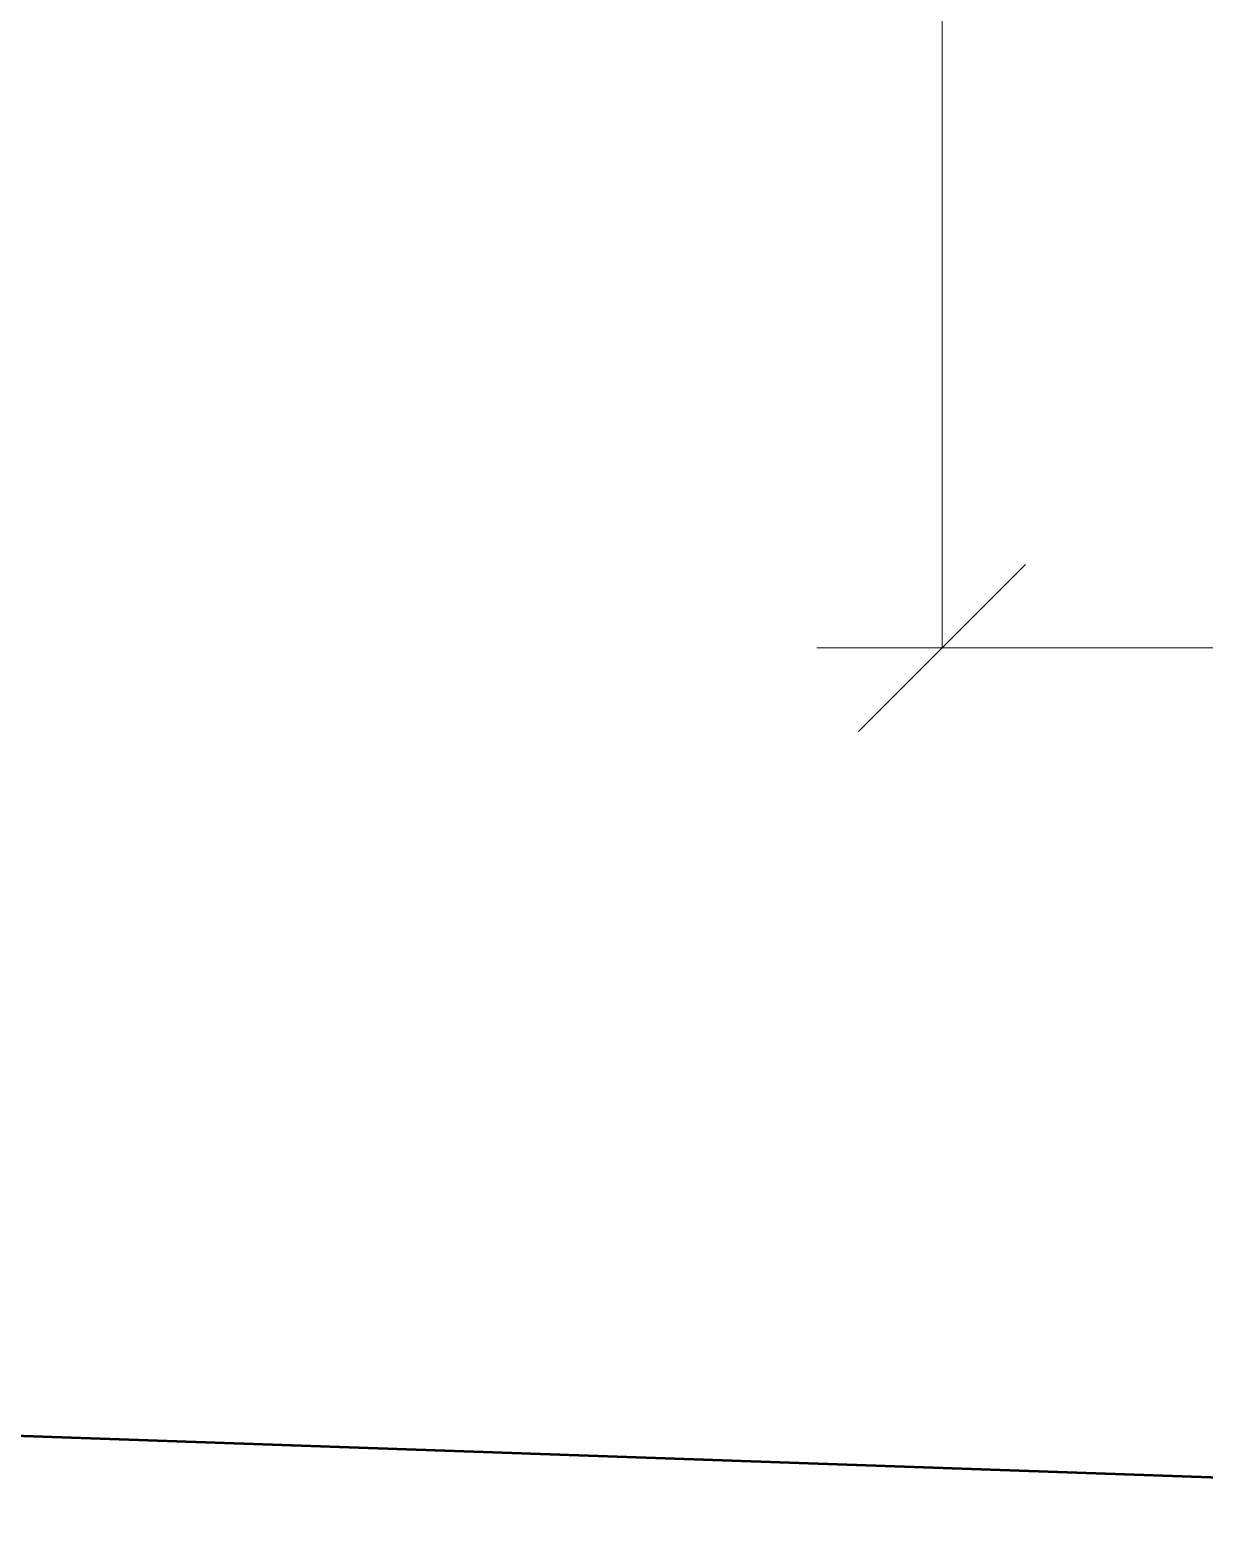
# Model space of a CAD drawing. Header units: metres. Extents: x 10 to 831, y 10 to 584.
# Drawn here: x 48.28 to 62.34, y 289.52 to 307.4 of the extents above; entities that cross this region are included whole.
import ezdxf

# ---------------------------------------------------------------- set-up
doc = ezdxf.new("R2010")
doc.units = ezdxf.units.M
for name, color, linetype, lineweight in [('CUT', 7, 'Continuous', 50), ('DIM', 1, 'Continuous', 13), ('VIS', 8, 'Continuous', 13)]:
    doc.layers.add(name, color=color, linetype=linetype, lineweight=lineweight)

msp = doc.modelspace()

# ---------------------------------------------------------------- linework, layer by layer
at = {"layer": 'CUT'}
msp.add_line((78, 289.52), (30, 291.2), dxfattribs=at)
at = {"layer": 'DIM'}
for p, q in [((59.2, 300), (59.2, 372.8)), ((58.2, 299), (60.2, 301)), ((73.2, 300), (57.7, 300))]:
    msp.add_line(p, q, dxfattribs=at)
at = {"layer": 'VIS'}
for p, q in [((30, 291.2), (78, 289.52)), ((53.2, 290.388), (32.6, 291.1092)), ((34.4, 291.046), (55, 290.3248)), ((35.6, 291.004), (53.4, 290.3808)), ((35.6, 291.004), (53, 290.3948)), ((42.8632, 290.7496), (60.6752, 290.1264)), ((46.1636, 290.6344), (51.4724, 290.4484)), ((47.6688, 290.5816), (50.2708, 290.4904)), ((47.7576, 290.5784), (48.984, 290.5356)), ((47.7916, 290.5772), (49.1552, 290.5296)), ((47.8892, 290.574), (48.4308, 290.5548)), ((47.976, 290.5708), (48.4516, 290.5544)), ((48.1308, 290.5656), (48.3272, 290.5584)), ((48.1604, 290.5644), (48.74, 290.544)), ((48.2784, 290.5604), (48.4396, 290.5548)), ((48.2952, 290.5596), (49.0828, 290.532)), ((48.3152, 290.5588), (48.5016, 290.5524)), ((59.9296, 290.1524), (48.334, 290.5584)), ((48.3904, 290.5564), (48.8588, 290.54)), ((48.4136, 290.5556), (48.872, 290.5396)), ((48.4204, 290.5552), (48.6204, 290.5484)), ((48.4224, 290.5552), (48.6228, 290.5484)), ((48.4512, 290.5544), (49.0044, 290.5348)), ((48.52, 290.5516), (49.0144, 290.5344)), ((48.5268, 290.5516), (48.694, 290.5456)), ((48.5428, 290.5508), (49.1156, 290.5308)), ((48.546, 290.5508), (48.7164, 290.5448)), ((48.5628, 290.5504), (48.7616, 290.5432)), ((48.5812, 290.5496), (48.7684, 290.5432)), ((48.608, 290.5488), (48.7772, 290.5428)), ((48.6252, 290.548), (48.8248, 290.5412)), ((48.632, 290.548), (48.8308, 290.5408)), ((48.6652, 290.5468), (48.8624, 290.54)), ((48.6812, 290.546), (49.264, 290.5256)), ((48.7416, 290.544), (49.8284, 290.506)), ((48.7472, 290.544), (49.3472, 290.5228)), ((48.7688, 290.5432), (51.2884, 290.4548)), ((48.7732, 290.5428), (48.9732, 290.536)), ((48.7784, 290.5428), (48.9784, 290.5356)), ((48.7972, 290.542), (50.7948, 290.472)), ((48.8056, 290.542), (49.6752, 290.5112)), ((48.826, 290.5412), (49.0024, 290.5348)), ((48.844, 290.5404), (49.044, 290.5336)), ((48.8456, 290.5404), (49.0172, 290.5344)), ((48.8788, 290.5392), (49.4796, 290.5184)), ((48.9004, 290.5384), (49.0992, 290.5316)), ((48.9156, 290.538), (49.112, 290.5312)), ((48.9228, 290.5376), (49.084, 290.532)), ((48.9728, 290.536), (49.5148, 290.5168)), ((48.9976, 290.5352), (49.1764, 290.5288)), ((49.0516, 290.5332), (49.6508, 290.5124)), ((49.056, 290.5332), (49.65, 290.5124)), ((49.0716, 290.5324), (49.2704, 290.5256)), ((49.244, 290.5264), (49.4028, 290.5208)), ((49.2732, 290.5256), (50.274, 290.4904)), ((49.2856, 290.5252), (49.4552, 290.5192)), ((49.3092, 290.524), (50.2864, 290.49)), ((49.32, 290.5236), (49.8996, 290.5036)), ((49.3276, 290.5236), (49.796, 290.5072)), ((49.3304, 290.5236), (49.7888, 290.5072)), ((49.3308, 290.5236), (49.5184, 290.5168)), ((49.3576, 290.5224), (49.5564, 290.5156)), ((49.384, 290.5216), (49.9828, 290.5008)), ((49.4356, 290.5196), (50.0048, 290.5)), ((49.5164, 290.5168), (49.7076, 290.5104)), ((49.5464, 290.516), (50.146, 290.4948)), ((49.5556, 290.5156), (50.3432, 290.488)), ((49.5672, 290.5152), (49.7284, 290.5096)), ((49.5732, 290.5148), (49.7728, 290.508)), ((49.6208, 290.5132), (49.8208, 290.5064)), ((49.6228, 290.5132), (49.8228, 290.506)), ((49.7124, 290.51), (49.8912, 290.504)), ((49.7828, 290.5076), (49.9824, 290.5008)), ((49.8048, 290.5068), (49.9912, 290.5004)), ((49.838, 290.5056), (50.3324, 290.4884)), ((49.8492, 290.5052), (50.0464, 290.4984)), ((49.8628, 290.5048), (50.03, 290.4988)), ((49.8784, 290.5044), (50.354, 290.4876)), ((49.8848, 290.504), (50.0616, 290.498)), ((49.926, 290.5024), (50.4792, 290.4832)), ((49.978, 290.5008), (50.178, 290.4936)), ((50.0124, 290.4996), (50.2084, 290.4928)), ((50.0444, 290.4984), (50.2444, 290.4916)), ((50.0564, 290.498), (50.5984, 290.4792)), ((50.0704, 290.4976), (50.6436, 290.4776)), ((50.092, 290.4968), (50.688, 290.476)), ((50.1004, 290.4964), (50.3008, 290.4896)), ((50.2476, 290.4912), (50.706, 290.4752)), ((50.2508, 290.4912), (50.4216, 290.4852)), ((50.2944, 290.4896), (50.4496, 290.4844)), ((50.302, 290.4896), (50.4716, 290.4836)), ((50.3464, 290.488), (50.946, 290.4668)), ((50.4552, 290.484), (50.6428, 290.4776)), ((50.4792, 290.4832), (51.0588, 290.4628)), ((50.5204, 290.4816), (51.0872, 290.462)), ((50.534, 290.4812), (50.6952, 290.4756)), ((50.5448, 290.4808), (51.4148, 290.4504)), ((50.55, 290.4808), (50.7488, 290.4736)), ((50.562, 290.4804), (50.7336, 290.4744)), ((50.5768, 290.48), (50.7328, 290.4744)), ((50.5948, 290.4792), (50.7744, 290.4728)), ((50.6204, 290.4784), (50.8192, 290.4712)), ((50.6216, 290.4784), (50.8212, 290.4712)), ((50.6384, 290.4776), (50.8356, 290.4708)), ((50.6644, 290.4768), (50.856, 290.47)), ((50.7236, 290.4748), (51.7228, 290.4396)), ((50.7728, 290.4728), (50.9728, 290.466)), ((50.7848, 290.4724), (50.9636, 290.4664)), ((50.8148, 290.4716), (52.1824, 290.4236)), ((50.8208, 290.4712), (51.0212, 290.4644)), ((50.8232, 290.4712), (51.0232, 290.464)), ((50.8296, 290.4708), (51.3052, 290.4544)), ((50.8784, 290.4692), (51.0748, 290.4624)), ((50.9012, 290.4684), (51.1016, 290.4616)), ((50.9084, 290.4684), (52.272, 290.4204)), ((50.9152, 290.468), (51.0704, 290.4624)), ((50.9328, 290.4672), (51.1036, 290.4612)), ((50.944, 290.4668), (51.1204, 290.4608)), ((50.9864, 290.4656), (52.3836, 290.4164)), ((51.0124, 290.4644), (51.5952, 290.444)), ((51.0484, 290.4632), (51.6476, 290.4424)), ((51.0612, 290.4628), (51.26, 290.456)), ((51.1308, 290.4604), (51.6032, 290.444)), ((51.134, 290.4604), (52.9328, 290.3972)), ((51.14, 290.46), (51.682, 290.4412)), ((51.156, 290.4596), (51.6504, 290.4424)), ((51.1644, 290.4592), (52.5396, 290.4112)), ((51.178, 290.4588), (51.378, 290.4516)), ((51.1784, 290.4588), (51.3396, 290.4532)), ((51.1988, 290.458), (51.366, 290.452)), ((51.2016, 290.458), (51.9824, 290.4308)), ((51.2808, 290.4552), (51.8812, 290.434)), ((51.2944, 290.4548), (51.4808, 290.448)), ((51.3132, 290.454), (51.4928, 290.4476)), ((51.3448, 290.4528), (51.5436, 290.446)), ((51.4012, 290.4508), (51.954, 290.4316)), ((51.4332, 290.45), (52.4236, 290.4152)), ((51.5364, 290.4464), (52.002, 290.43)), ((51.5452, 290.446), (52.1448, 290.4248)), ((51.58, 290.4448), (51.7672, 290.438)), ((51.5984, 290.444), (52.1712, 290.424)), ((51.6148, 290.4436), (51.7856, 290.4376)), ((51.6636, 290.4416), (51.8596, 290.4348)), ((51.6808, 290.4412), (51.8796, 290.4344)), ((51.702, 290.4404), (51.9024, 290.4336)), ((51.7784, 290.4376), (51.978, 290.4308)), ((51.7788, 290.4376), (52.3776, 290.4168)), ((51.7808, 290.4376), (52.2564, 290.4212)), ((51.8136, 290.4364), (52.0124, 290.4296)), ((51.8224, 290.4364), (52.0196, 290.4292)), ((51.8228, 290.436), (51.984, 290.4304)), ((51.8568, 290.4352), (52.0356, 290.4288)), ((51.9276, 290.4324), (52.3824, 290.4168)), ((51.962, 290.4312), (53.5388, 290.376)), ((51.9732, 290.4308), (52.1692, 290.424)), ((51.9964, 290.43), (52.166, 290.424)), ((52.0028, 290.43), (52.1792, 290.4236)), ((52.0212, 290.4292), (52.2212, 290.4224)), ((52.0236, 290.4292), (52.2236, 290.422)), ((52.0252, 290.4292), (52.2184, 290.4224)), ((52.032, 290.4288), (52.2116, 290.4224)), ((52.092, 290.4268), (52.6612, 290.4068)), ((52.1956, 290.4232), (52.3868, 290.4164)), ((52.2236, 290.422), (52.7656, 290.4032)), ((52.278, 290.4204), (52.4496, 290.4144)), ((52.3456, 290.418), (52.9452, 290.3968)), ((52.3776, 290.4168), (52.5776, 290.4096)), ((52.3908, 290.4164), (52.8636, 290.3996)), ((52.4116, 290.4156), (52.598, 290.4092)), ((52.4508, 290.4144), (52.6072, 290.4088)), ((52.468, 290.4136), (52.6232, 290.408)), ((52.474, 290.4136), (52.6388, 290.4076)), ((52.5028, 290.4124), (52.7032, 290.4052)), ((52.5348, 290.4112), (52.702, 290.4056)), ((52.6088, 290.4088), (52.808, 290.4016)), ((52.6116, 290.4084), (52.8092, 290.4016)), ((52.618, 290.4084), (52.8176, 290.4012)), ((52.6324, 290.408), (53.502, 290.3776)), ((52.6524, 290.4072), (52.8516, 290.4)), ((52.7044, 290.4052), (52.8916, 290.3988)), ((52.732, 290.4044), (53.2076, 290.3876)), ((52.7504, 290.4036), (52.93, 290.3976)), ((52.772, 290.4028), (52.972, 290.396)), ((52.7896, 290.4024), (52.9508, 290.3968)), ((52.8376, 290.4008), (53.2924, 290.3848)), ((52.8724, 290.3996), (53.0712, 290.3924)), ((52.876, 290.3992), (53.4292, 290.38)), ((53.0132, 290.3944), (53.1824, 290.3888)), ((53.0616, 290.3928), (53.238, 290.3868)), ((53.0888, 290.392), (53.244, 290.3864)), ((53.126, 290.3904), (53.6992, 290.3704)), ((53.1844, 290.3884), (53.764, 290.3684)), ((53.2216, 290.3872), (53.4216, 290.3804)), ((53.2236, 290.3872), (53.4236, 290.38)), ((53.3036, 290.3844), (53.504, 290.3772)), ((53.3036, 290.3844), (53.4564, 290.3792)), ((53.3072, 290.3844), (53.8492, 290.3652)), ((53.32, 290.384), (53.4904, 290.378)), ((53.332, 290.3832), (53.5308, 290.3764)), ((53.3432, 290.3828), (53.926, 290.3624)), ((53.344, 290.3828), (53.5352, 290.3764)), ((53.388, 290.3816), (53.8564, 290.3652)), ((53.434, 290.38), (53.5952, 290.374)), ((53.4448, 290.3796), (53.6448, 290.3724)), ((53.4688, 290.3784), (53.6484, 290.3724)), ((53.5436, 290.376), (54.4884, 290.3428)), ((53.544, 290.376), (53.744, 290.3688)), ((53.6, 290.374), (53.8, 290.3668)), ((53.61, 290.3736), (54.5872, 290.3396)), ((53.626, 290.3732), (53.8224, 290.3664)), ((53.644, 290.3724), (53.8224, 290.3664)), ((53.6512, 290.3724), (54.4388, 290.3448)), ((53.6764, 290.3712), (54.6772, 290.3364)), ((53.6828, 290.3712), (53.8828, 290.364)), ((53.6832, 290.3712), (54.1588, 290.3544)), ((53.6908, 290.3708), (53.86, 290.3648)), ((53.71, 290.37), (54.1756, 290.354)), ((53.7476, 290.3688), (54.2028, 290.3528)), ((53.774, 290.368), (54.3728, 290.3468)), ((53.792, 290.3672), (53.9568, 290.3616)), ((53.7956, 290.3672), (53.9928, 290.3604)), ((54, 290.36), (53.8, 290.3668)), ((53.802, 290.3668), (54.0008, 290.36)), ((53.8288, 290.366), (54.0164, 290.3596)), ((53.8708, 290.3644), (54.038, 290.3588)), ((53.9012, 290.3636), (54.0876, 290.3568)), ((53.9344, 290.3624), (54.1304, 290.3556)), ((53.994, 290.3604), (54.1656, 290.3544)), ((54, 290.36), (54.2, 290.3528)), ((54.002, 290.36), (54.1724, 290.354)), ((54.024, 290.3592), (54.624, 290.338)), ((54.0252, 290.3592), (54.9992, 290.3252)), ((54.064, 290.3576), (54.66, 290.3368)), ((54.0784, 290.3572), (54.2396, 290.3516)), ((54.1044, 290.3564), (54.3048, 290.3492)), ((54.1204, 290.3556), (54.2968, 290.3496)), ((54.1268, 290.3556), (54.3256, 290.3488)), ((54.144, 290.3548), (56.6636, 290.2668)), ((54.1736, 290.354), (54.3732, 290.3468)), ((54.1876, 290.3536), (54.3672, 290.3472)), ((54.2068, 290.3528), (55.1972, 290.318)), ((54.2208, 290.3524), (54.6792, 290.3364)), ((54.3252, 290.3488), (54.4812, 290.3432)), ((54.3436, 290.348), (54.9236, 290.3276)), ((54.3444, 290.348), (54.5444, 290.3408)), ((54.3508, 290.3476), (54.904, 290.3284)), ((54.372, 290.3468), (55.5896, 290.3044)), ((54.3912, 290.3464), (54.9328, 290.3272)), ((54.4, 290.346), (54.6, 290.3388)), ((54.4112, 290.3456), (54.6072, 290.3388)), ((54.4464, 290.3444), (54.6464, 290.3372)), ((54.5784, 290.3396), (55.1408, 290.32)), ((54.5848, 290.3396), (54.7824, 290.3328)), ((54.5976, 290.3392), (54.7964, 290.332)), ((54.8, 290.332), (54.6, 290.3388)), ((54.6144, 290.3384), (54.814, 290.3316)), ((54.6344, 290.338), (55.11, 290.3212)), ((54.6412, 290.3376), (54.7968, 290.332)), ((54.642, 290.3376), (54.8408, 290.3304)), ((54.654, 290.3372), (55.6088, 290.3036)), ((54.6576, 290.3368), (57.236, 290.2468)), ((54.684, 290.336), (54.8544, 290.33)), ((54.7072, 290.3352), (54.8768, 290.3292)), ((54.716, 290.3348), (54.8948, 290.3288)), ((54.7488, 290.3336), (55.318, 290.314)), ((54.7716, 290.3328), (54.9716, 290.326)), ((54.7804, 290.3328), (55.2748, 290.3152)), ((54.8, 290.332), (55, 290.3248)), ((54.8728, 290.3296), (55.3736, 290.312)), ((54.8748, 290.3292), (55.0664, 290.3228)), ((54.9052, 290.3284), (55.1056, 290.3212)), ((54.906, 290.3284), (55.0856, 290.322)), ((54.9112, 290.328), (55.6988, 290.3004)), ((55.0452, 290.3236), (55.2064, 290.3176)), ((55.1204, 290.3208), (55.72, 290.3)), ((55.1376, 290.32), (55.596, 290.304)), ((55.1792, 290.3188), (55.3556, 290.3124)), ((55.196, 290.318), (55.3924, 290.3112)), ((55.262, 290.316), (55.7304, 290.2996)), ((55.2624, 290.316), (55.4176, 290.3104)), ((55.274, 290.3156), (57.0752, 290.2524)), ((55.3772, 290.3116), (56.3748, 290.2768)), ((55.3908, 290.3112), (55.5772, 290.3048)), ((55.442, 290.3096), (55.6416, 290.3024)), ((55.4748, 290.3084), (56.0164, 290.2896)), ((55.5032, 290.3072), (56.0828, 290.2872)), ((55.5432, 290.306), (55.7428, 290.2988)), ((55.5856, 290.3044), (56.0612, 290.288)), ((55.6244, 290.3032), (55.8244, 290.296)), ((55.6244, 290.3032), (55.804, 290.2968)), ((55.6468, 290.3024), (55.8468, 290.2952)), ((55.6528, 290.302), (55.8512, 290.2952)), ((55.6744, 290.3012), (56.2572, 290.2812)), ((55.6844, 290.3012), (56.2848, 290.28)), ((55.6896, 290.3008), (55.8508, 290.2952)), ((55.7032, 290.3004), (55.8904, 290.294)), ((55.7064, 290.3004), (55.9064, 290.2932)), ((55.7068, 290.3004), (55.8772, 290.2944)), ((55.71, 290.3), (55.8816, 290.294)), ((55.7884, 290.2976), (55.9668, 290.2912)), ((55.826, 290.296), (56.3788, 290.2768)), ((55.8832, 290.294), (56.3492, 290.2776)), ((55.8948, 290.2936), (56.8716, 290.2596)), ((55.8952, 290.2936), (56.0916, 290.2868)), ((55.9436, 290.292), (56.1436, 290.2848)), ((56.022, 290.2892), (56.222, 290.2824)), ((56.0544, 290.288), (56.5128, 290.272)), ((56.0984, 290.2864), (56.5928, 290.2692)), ((56.114, 290.286), (56.3128, 290.2792)), ((56.1688, 290.284), (56.3684, 290.2772)), ((56.1692, 290.284), (56.768, 290.2632)), ((56.1992, 290.2832), (56.3552, 290.2776)), ((56.2088, 290.2828), (56.7096, 290.2652)), ((56.2336, 290.282), (56.4324, 290.2748)), ((56.238, 290.2816), (56.4144, 290.2756)), ((56.334, 290.2784), (56.4952, 290.2728)), ((56.3432, 290.278), (56.5228, 290.2716)), ((56.3736, 290.2768), (56.57, 290.27)), ((56.3768, 290.2768), (56.5768, 290.27)), ((56.3888, 290.2764), (56.5592, 290.2704)), ((56.4016, 290.276), (56.5712, 290.27)), ((56.4244, 290.2752), (57.0244, 290.254)), ((56.4592, 290.274), (57.3292, 290.2436)), ((56.4864, 290.2728), (56.9592, 290.2564)), ((56.5172, 290.272), (57.7436, 290.2288)), ((56.5368, 290.2712), (57.0124, 290.2544)), ((56.5584, 290.2704), (56.7556, 290.2636)), ((56.5584, 290.2704), (56.7388, 290.264)), ((56.5636, 290.2704), (57.1368, 290.2504)), ((56.586, 290.2696), (56.7848, 290.2624)), ((56.6108, 290.2688), (56.8104, 290.2616)), ((56.6624, 290.2668), (57.2424, 290.2464)), ((56.7712, 290.2632), (56.9712, 290.256)), ((56.8148, 290.2616), (56.97, 290.256)), ((56.8276, 290.2612), (57.0148, 290.2544)), ((56.8444, 290.2604), (57.0428, 290.2536)), ((56.8472, 290.2604), (57.0476, 290.2532)), ((56.8804, 290.2592), (57.0668, 290.2528)), ((56.9448, 290.2568), (57.8896, 290.224)), ((56.9712, 290.256), (57.43, 290.24)), ((56.9804, 290.2556), (57.9708, 290.2212)), ((57.0616, 290.2528), (57.2412, 290.2464)), ((57.0708, 290.2524), (57.2412, 290.2464)), ((57.136, 290.2504), (57.6048, 290.234)), ((57.142, 290.25), (57.742, 290.2292)), ((57.142, 290.25), (58.116, 290.216)), ((57.1588, 290.2496), (57.3552, 290.2424)), ((57.2224, 290.2472), (57.4224, 290.2404)), ((57.2968, 290.2448), (57.4732, 290.2384)), ((57.3008, 290.2444), (57.854, 290.2252)), ((57.4164, 290.2404), (57.5812, 290.2348)), ((57.418, 290.2404), (57.5876, 290.2344)), ((57.426, 290.24), (57.5976, 290.234)), ((57.436, 290.2396), (57.5912, 290.2344)), ((57.4388, 290.2396), (58.038, 290.2188)), ((57.488, 290.238), (57.9636, 290.2212)), ((57.5148, 290.2368), (59.5124, 290.1672)), ((57.5428, 290.236), (58.1424, 290.2152)), ((57.554, 290.2356), (57.7456, 290.2288)), ((57.5752, 290.2348), (57.754, 290.2288)), ((57.5764, 290.2348), (57.7764, 290.228)), ((57.6248, 290.2332), (57.8248, 290.226)), ((57.642, 290.2324), (57.8224, 290.2264)), ((57.676, 290.2312), (59.4772, 290.1684)), ((57.6912, 290.2308), (58.1464, 290.2148)), ((57.7468, 290.2288), (58.2192, 290.2124)), ((57.7792, 290.2276), (57.978, 290.2208)), ((57.7848, 290.2276), (57.9748, 290.2208)), ((57.8564, 290.2252), (58.0524, 290.218)), ((57.8788, 290.2244), (58.0456, 290.2184)), ((57.8884, 290.224), (58.3468, 290.208)), ((57.9104, 290.2232), (58.4972, 290.2028)), ((57.944, 290.222), (58.14, 290.2152)), ((57.9452, 290.222), (58.1064, 290.2164)), ((57.952, 290.2216), (58.1396, 290.2152)), ((58.0056, 290.22), (58.588, 290.1996)), ((58.036, 290.2188), (58.2344, 290.2116)), ((58.048, 290.2184), (58.248, 290.2112)), ((58.0568, 290.218), (58.5228, 290.2016)), ((58.0732, 290.2176), (58.5416, 290.2012)), ((58.0796, 290.2172), (59.0804, 290.182)), ((58.0864, 290.2168), (58.2864, 290.21)), ((58.0916, 290.2168), (58.6644, 290.1968)), ((58.096, 290.2168), (58.2652, 290.2108)), ((58.1012, 290.2164), (58.3, 290.2096)), ((58.1644, 290.2144), (58.7632, 290.1932)), ((58.2084, 290.2128), (58.4016, 290.206)), ((58.2228, 290.212), (58.4216, 290.2052)), ((58.3556, 290.2076), (58.5324, 290.2012)), ((58.4224, 290.2052), (58.6224, 290.1984)), ((58.4392, 290.2048), (58.9148, 290.188)), ((58.5316, 290.2016), (58.7288, 290.1944)), ((58.5468, 290.2008), (59.4164, 290.1704)), ((58.564, 290.2004), (58.7636, 290.1932)), ((58.5748, 290.2), (58.7736, 290.1928)), ((58.5896, 290.1992), (58.7508, 290.1936)), ((58.6012, 290.1988), (59.0564, 290.1832)), ((58.6072, 290.1988), (58.8068, 290.1916)), ((58.6472, 290.1972), (58.826, 290.1912)), ((58.7176, 290.1948), (59.3172, 290.174)), ((58.7256, 290.1948), (58.9064, 290.1884)), ((58.7344, 290.1944), (58.8992, 290.1884)), ((58.7704, 290.1932), (58.9704, 290.186)), ((58.7756, 290.1928), (59.3288, 290.1736)), ((58.7756, 290.1928), (58.9464, 290.1868)), ((58.7764, 290.1928), (58.9764, 290.186)), ((58.8052, 290.192), (59.2636, 290.1756)), ((58.8248, 290.1912), (59.0252, 290.184)), ((58.8808, 290.1892), (59.3816, 290.1716)), ((58.896, 290.1888), (59.0948, 290.1816)), ((58.9884, 290.1852), (59.1436, 290.18)), ((59.0068, 290.1848), (59.7944, 290.1572)), ((59.0104, 290.1848), (59.4788, 290.1684)), ((59.0764, 290.1824), (59.264, 290.1756)), ((59.0852, 290.182), (59.2764, 290.1752)), ((59.1124, 290.1812), (59.282, 290.1752)), ((59.1212, 290.1808), (59.3176, 290.174)), ((59.1412, 290.18), (59.3408, 290.1732)), ((59.142, 290.18), (59.314, 290.174)), ((59.234, 290.1768), (59.3952, 290.1712)), ((59.2484, 290.1764), (59.4484, 290.1692)), ((59.3208, 290.1736), (59.5184, 290.1668)), ((59.3676, 290.172), (59.9476, 290.152)), ((59.3688, 290.172), (61.1648, 290.1092)), ((59.3904, 290.1712), (59.866, 290.1548)), ((59.4148, 290.1704), (59.5912, 290.1644)), ((59.4576, 290.1688), (59.628, 290.1632)), ((59.4876, 290.168), (59.6736, 290.1616)), ((59.5112, 290.1672), (59.9664, 290.1512)), ((59.5284, 290.1664), (61.3272, 290.1036)), ((59.5356, 290.1664), (73.1052, 289.6912)), ((59.5416, 290.166), (59.7416, 290.1592)), ((59.6096, 290.1636), (59.7648, 290.1584)), ((59.6192, 290.1632), (60.1924, 290.1432)), ((59.6248, 290.1632), (59.8232, 290.156)), ((59.7196, 290.16), (59.8984, 290.1536)), ((59.722, 290.1596), (60.1804, 290.1436)), ((59.7232, 290.1596), (60.2172, 290.1424)), ((59.754, 290.1588), (60.7444, 290.124)), ((59.8092, 290.1568), (59.99, 290.1504)), ((59.8172, 290.1564), (60.0136, 290.1496)), ((59.826, 290.156), (60.3884, 290.1364)), ((59.8352, 290.1556), (60.0352, 290.1488)), ((59.8552, 290.1552), (62.3748, 290.0668)), ((59.8696, 290.1544), (61.2332, 290.1068)), ((59.9064, 290.1532), (60.1028, 290.1464)), ((59.9472, 290.152), (60.416, 290.1356)), ((59.9704, 290.1512), (60.17, 290.144)), ((60.0252, 290.1492), (60.2252, 290.142)), ((60.1292, 290.1456), (60.2984, 290.1396)), ((60.1396, 290.1452), (60.31, 290.1392)), ((60.2008, 290.1428), (60.362, 290.1372)), ((60.2168, 290.1424), (60.7176, 290.1248)), ((60.2304, 290.142), (60.6964, 290.1256)), ((60.2336, 290.142), (60.4248, 290.1352)), ((60.2504, 290.1412), (60.8036, 290.122)), ((60.2672, 290.1408), (61.0548, 290.1132)), ((60.2864, 290.14), (61.156, 290.1096)), ((60.3364, 290.1384), (60.9192, 290.118)), ((60.3416, 290.138), (60.8172, 290.1212)), ((60.3456, 290.138), (60.9124, 290.118)), ((78, 289.52), (60.3812, 290.1368)), ((60.4212, 290.1352), (60.8764, 290.1192)), ((60.4416, 290.1344), (61.0108, 290.1148)), ((60.4488, 290.1344), (60.6492, 290.1272)), ((60.4736, 290.1336), (60.65, 290.1272)), ((60.4884, 290.1328), (60.6884, 290.126)), ((60.5048, 290.1324), (60.7024, 290.1256)), ((60.5272, 290.1316), (61.1068, 290.1112)), ((60.5592, 290.1304), (60.7588, 290.1236)), ((60.5632, 290.1304), (60.762, 290.1232)), ((60.6388, 290.1276), (61.0976, 290.1116)), ((60.6916, 290.1256), (60.8876, 290.1188)), ((60.7216, 290.1248), (61.948, 290.082)), ((60.8068, 290.1216), (60.976, 290.116)), ((60.8164, 290.1216), (61.0148, 290.1144)), ((60.8452, 290.1204), (61.0064, 290.1148)), ((60.8584, 290.12), (61.03, 290.114)), ((60.8832, 290.1192), (61.082, 290.112)), ((60.8844, 290.1192), (61.3528, 290.1028)), ((60.8928, 290.1188), (61.0736, 290.1124)), ((60.9116, 290.118), (61.1116, 290.1112)), ((60.9508, 290.1168), (61.138, 290.11)), ((60.9588, 290.1164), (61.1584, 290.1096)), ((60.9744, 290.116), (61.9516, 290.0816)), ((60.9772, 290.1156), (61.1632, 290.1092)), ((61.0412, 290.1136), (61.5352, 290.0964)), ((61.14, 290.11), (61.34, 290.1032)), ((61.1408, 290.11), (61.7404, 290.0892)), ((61.1472, 290.11), (61.72, 290.09)), ((61.162, 290.1092), (61.3172, 290.104)), ((61.2256, 290.1072), (61.4256, 290.1)), ((61.2756, 290.1052), (61.476, 290.0984)), ((61.2928, 290.1048), (61.7684, 290.088)), ((61.2944, 290.1048), (61.4916, 290.098)), ((61.3316, 290.1036), (61.7864, 290.0876)), ((61.5064, 290.0972), (61.6852, 290.0912)), ((61.5324, 290.0964), (61.7088, 290.09)), ((61.5524, 290.0956), (62.0536, 290.078)), ((61.556, 290.0956), (62.0144, 290.0796)), ((61.6496, 290.0924), (61.8496, 290.0852)), ((61.678, 290.0912), (61.8768, 290.0844)), ((61.6864, 290.0908), (62.266, 290.0708)), ((61.7256, 290.0896), (62.2788, 290.0704)), ((61.7644, 290.0884), (61.956, 290.0816)), ((61.7784, 290.0876), (61.9744, 290.0808)), ((61.7832, 290.0876), (61.9384, 290.082)), ((61.8036, 290.0868), (62.0028, 290.08)), ((61.8204, 290.0864), (62.798, 290.052)), ((61.8216, 290.0864), (62.29, 290.07)), ((61.8232, 290.086), (61.9928, 290.0804)), ((61.8324, 290.086), (62.032, 290.0788)), ((61.8424, 290.0856), (62.3148, 290.0688)), ((61.8448, 290.0856), (62.0152, 290.0796)), ((61.8692, 290.0844), (62.0652, 290.0776)), ((61.9696, 290.0812), (62.1696, 290.074)), ((61.9764, 290.0808), (62.1572, 290.0744)), ((62.008, 290.0796), (62.2064, 290.0728)), ((62.0752, 290.0772), (62.2624, 290.0708)), ((62.0764, 290.0772), (62.2764, 290.0704)), ((62.2416, 290.0716), (62.6964, 290.0556)), ((62.244, 290.0716), (62.7196, 290.0548))]:
    msp.add_line(p, q, dxfattribs=at)

doc.saveas('drawing.dxf')
